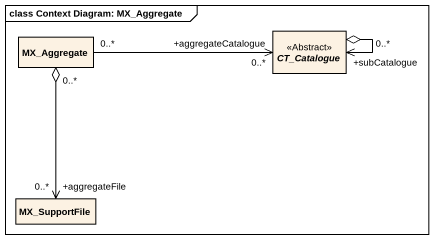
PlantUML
@startuml
mainframe class Context Diagram: MX_Aggregate
hide circle
hide empty members
class MX_Aggregate
abstract class CT_Catalogue <<Abstract>>
class MX_SupportFile
MX_Aggregate "0..*" -right-> "+aggregateCatalogue\n0..*" CT_Catalogue
MX_Aggregate "0..*" o--> "+aggregateFile\n0..*" MX_SupportFile
CT_Catalogue "+subCatalogue\n0..*" <--o CT_Catalogue
@enduml
